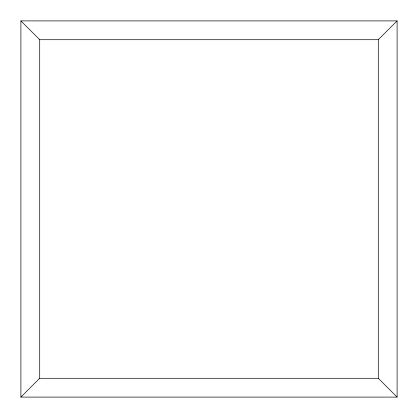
<?xml version="1.0" encoding="UTF-8"?>
<svg xmlns="http://www.w3.org/2000/svg" width="418" height="418" viewBox="0 0 418 418"><rect width="100%" height="100%" fill="white"/><g stroke="black" fill="none" stroke-linecap="round" stroke-linejoin="round"><path stroke-width="0.63" d="M20.9 397.1L39.71 378.29L378.29 378.29L397.1 397.1L20.9 397.1L20.9 20.9L397.1 20.9L397.1 397.1M20.9 20.9L39.71 39.71L378.29 39.71L397.1 20.9M378.29 39.71L378.29 378.29M39.71 39.71L39.71 378.29"/></g></svg>
